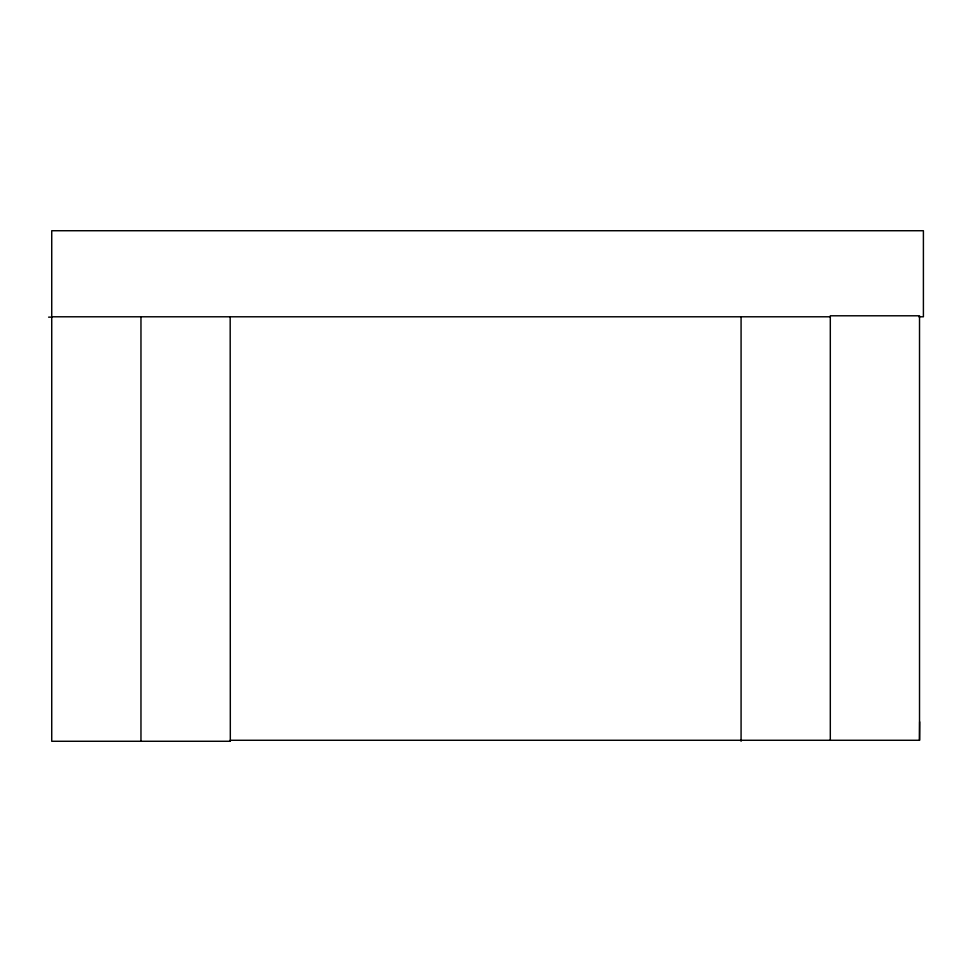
<?xml version="1.0" encoding="UTF-8"?>
<svg xmlns="http://www.w3.org/2000/svg" width="972" height="972" viewBox="0 0 972 972"><rect width="100%" height="100%" fill="white"/><g stroke="black" fill="none" stroke-linecap="round" stroke-linejoin="round"><path stroke-width="1.46" d="M918.856 316.787L923.4 316.787L923.4 230.729L51.735 230.729L51.735 741.272L230.315 741.272L230.194 740.275L919.524 740.275L919.658 721.819M48.6 317.151L51.735 317.139M51.735 316.787L830.307 316.787M919.524 740.275L919.524 315.791L830.307 315.791L830.307 740.275M741.077 316.787L741.077 741.272M230.182 316.787L230.315 741.272M140.964 316.787L140.964 741.272"/></g></svg>
